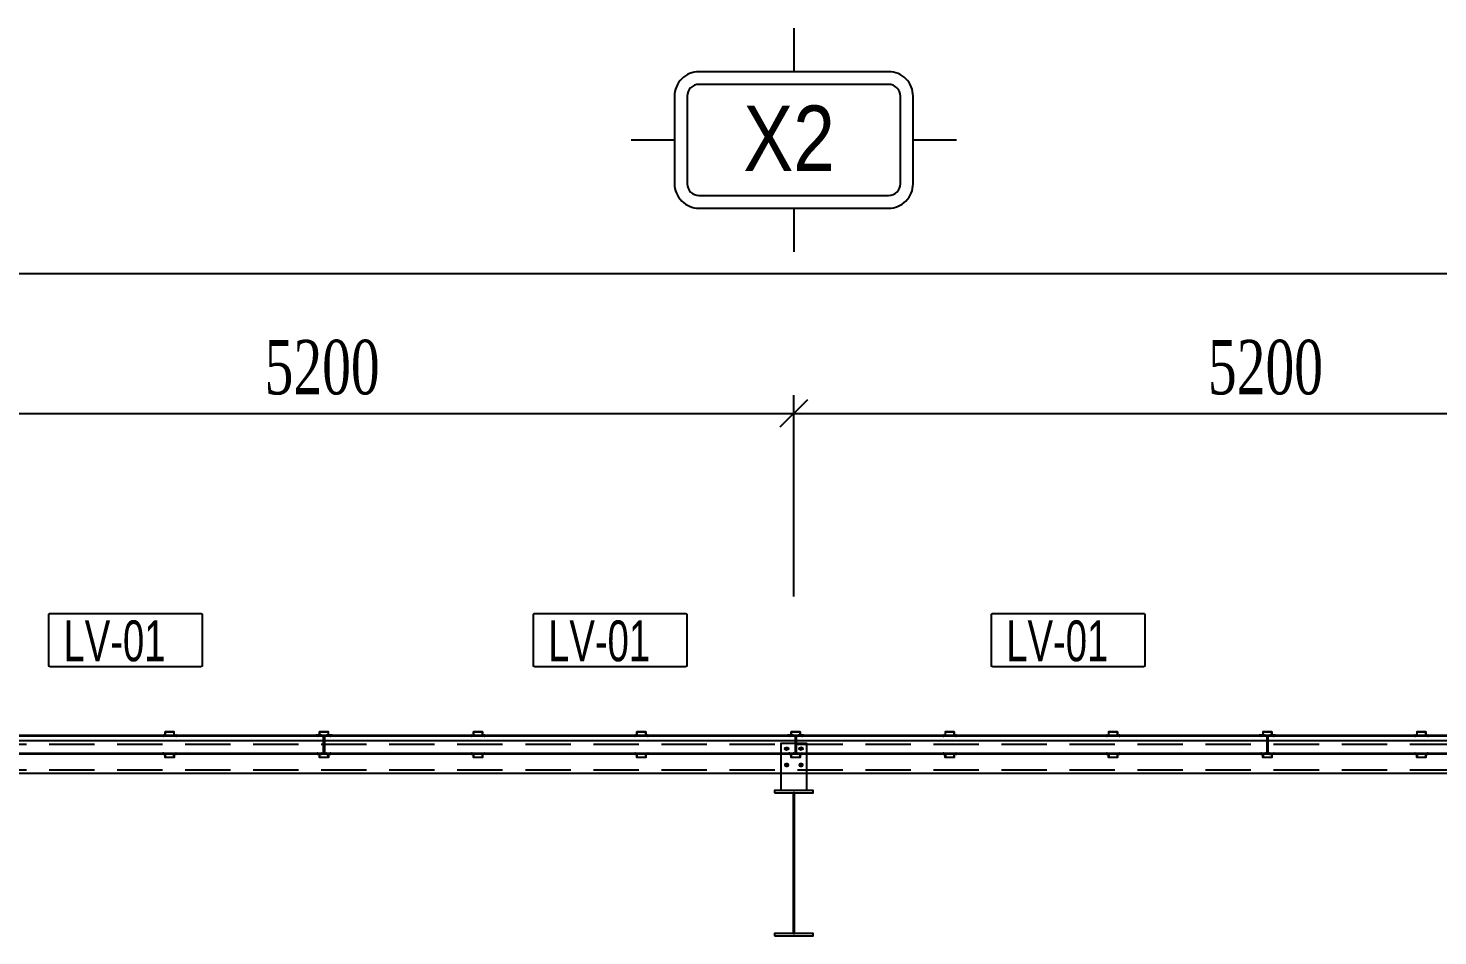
# Model space of a CAD drawing. Header units: inches. Extents: x 340055 to 349452, y -34649 to -30845.
# Drawn here: x 347275.7 to 347353.4, y -33480.3 to -33430.2 of the extents above; entities that cross this region are included whole.
import ezdxf
from ezdxf.enums import TextEntityAlignment as Align

# ---------------------------------------------------------------- set-up
doc = ezdxf.new("R2010")
doc.units = ezdxf.units.IN
doc.header["$MEASUREMENT"] = 0
doc.linetypes.add('CENTER2', pattern=[28.575, 19.05, -3.175, 3.175, -3.175])
doc.linetypes.add('HIDDEN', pattern=[0.375, 0.25, -0.125])
for name, color, linetype in [('2', 2, 'Continuous'), ('250', 250, 'Continuous'), ('251', 251, 'Continuous'), ('3', 3, 'Continuous'), ('6', 6, 'Continuous'), ('7', 7, 'Continuous'), ('8', 8, 'Continuous'), ('Co ban', 2, 'Continuous'), ('DIM', 8, 'Continuous'), ('flashing', 6, 'Continuous')]:
    doc.layers.add(name, color=color, linetype=linetype)
doc.styles.add('hx2', font='')
doc.styles.add('ST1', font='times.ttf', dxfattribs={"width": 0.7})
doc.styles.add('ST1H', font='vnshxh.shx', dxfattribs={"width": 0.7})
doc.styles.get('hx2').set_extended_font_data('.VnArial NarrowH')
doc.dimstyles.new('100', dxfattribs={"dimtxt": 3, "dimasz": 1.5, "dimexe": 1, "dimexo": 0, "dimgap": 1, "dimtad": 1, "dimdec": 0, "dimlfac": 100, "dimzin": 0, "dimdsep": 46, "dimtxsty": 'ST1', "dimblk": 'OBLIQUE', "dimcen": 1, "dimdle": 1, "dimclrd": 8, "dimclre": 8, "dimclrt": 3, "dimadec": 0, "dimazin": 0, "dimtfac": 1, "dimtdec": 0, "dimtix": 1, "dimtmove": 1, "dimatfit": 3, "dimfxl": 0, "dimtolj": 1, "dimtzin": 0, "dimlwd": -1, "dimlwe": -1, "dimarcsym": 0})

# ---------------------------------------------------------------- blocks, each defined once
blk = doc.blocks.new('TENTRUC')
at = {"layer": '7'}
for p, q in [((0, 8.267), (0, 10.265)), ((-7.478, 5.132), (-5.48, 5.132)), ((5.48, 5.132), (7.478, 5.132)), ((0, 0), (0, 1.998))]:
    blk.add_line(p, q, dxfattribs=at)
blk.add_lwpolyline([(-4.356, 8.267), (4.356, 8.267, -0.414214), (5.48, 7.143), (5.48, 3.122, -0.414214), (4.356, 1.998), (-4.356, 1.998, -0.414214), (-5.48, 3.122), (-5.48, 7.143, -0.414214)], format="xyb", close=True, dxfattribs=at)
at = {"layer": '8', "ltscale": 15}
blk.add_lwpolyline([(-4.356, 7.684), (4.356, 7.684, -0.414214), (4.897, 7.143), (4.897, 3.122, -0.414214), (4.356, 2.581), (-4.356, 2.581, -0.414214), (-4.897, 3.122), (-4.897, 7.143, -0.414214)], format="xyb", close=True, dxfattribs=at)
at = {"layer": '3', "style": 'hx2'}
blk.add_attdef('TR', text='', height=2.904, dxfattribs=at).set_placement((-0.156, 3.827), align=Align.CENTER)
blk = doc.blocks.new('_Oblique')
at = {"color": 0, "linetype": 'ByBlock', "lineweight": -2}
blk.add_line((-0.5, -0.5), (0.5, 0.5), dxfattribs=at)
blk = doc.blocks.new('*D350')
at = {"color": 8, "linetype": 'Continuous', "transparency": 16777216}
for p, q in [((347265.907, -33461.566), (347265.907, -33450.463)), ((347317.907, -33461.566), (347317.907, -33450.463)), ((347264.907, -33451.463), (347318.907, -33451.463))]:
    blk.add_line(p, q, dxfattribs=at)
at = {"layer": 'Defpoints', "color": 0, "transparency": 16777216}
for p in [(347317.907, -33451.463), (347265.907, -33461.566), (347317.907, -33461.566)]:
    blk.add_point(p, dxfattribs=at)
at = {"color": 8, "transparency": 16777216, "xscale": 1.5, "yscale": 1.5, "zscale": 1.5, "rotation": 180}
blk.add_blockref('_Oblique', (347265.907, -33451.463), dxfattribs=at)
at = {"color": 8, "transparency": 16777216, "xscale": 1.5, "yscale": 1.5, "zscale": 1.5}
blk.add_blockref('_Oblique', (347317.907, -33451.463), dxfattribs=at)
at = {"color": 3, "transparency": 16777216, "insert": (347291.907, -33448.937), "char_height": 3, "attachment_point": 5, "style": 'ST1', "bg_fill": 3, "box_fill_scale": 1.25, "bg_fill_color": 256, "bg_fill_true_color": 13158600, "bg_fill_transparency": 0}
blk.add_mtext('\\A1;5200', dxfattribs=at)
blk = doc.blocks.new('*D351')
at = {"color": 8, "linetype": 'Continuous', "transparency": 16777216}
for p, q in [((347317.907, -33461.566), (347317.907, -33450.463)), ((347369.907, -33461.566), (347369.907, -33450.463)), ((347316.907, -33451.463), (347370.907, -33451.463))]:
    blk.add_line(p, q, dxfattribs=at)
at = {"layer": 'Defpoints', "color": 0, "transparency": 16777216}
for p in [(347369.907, -33451.463), (347317.907, -33461.566), (347369.907, -33461.566)]:
    blk.add_point(p, dxfattribs=at)
at = {"color": 8, "transparency": 16777216, "xscale": 1.5, "yscale": 1.5, "zscale": 1.5, "rotation": 180}
blk.add_blockref('_Oblique', (347317.907, -33451.463), dxfattribs=at)
at = {"color": 8, "transparency": 16777216, "xscale": 1.5, "yscale": 1.5, "zscale": 1.5}
blk.add_blockref('_Oblique', (347369.907, -33451.463), dxfattribs=at)
at = {"color": 3, "transparency": 16777216, "insert": (347343.907, -33448.937), "char_height": 3, "attachment_point": 5, "style": 'ST1', "bg_fill": 3, "box_fill_scale": 1.25, "bg_fill_color": 256, "bg_fill_true_color": 13158600, "bg_fill_transparency": 0}
blk.add_mtext('\\A1;5200', dxfattribs=at)
blk = doc.blocks.new('*D353')
at = {"color": 8, "linetype": 'Continuous', "transparency": 16777216}
for p, q in [((347059.357, -33460.607), (347059.357, -33442.751)), ((347427.858, -33461.566), (347427.858, -33442.751)), ((347058.357, -33443.751), (347428.858, -33443.751))]:
    blk.add_line(p, q, dxfattribs=at)
at = {"layer": 'Defpoints', "color": 0, "transparency": 16777216}
for p in [(347427.858, -33443.751), (347059.357, -33460.607), (347427.858, -33461.566)]:
    blk.add_point(p, dxfattribs=at)
at = {"color": 8, "transparency": 16777216, "xscale": 1.5, "yscale": 1.5, "zscale": 1.5, "rotation": 180}
blk.add_blockref('_Oblique', (347059.357, -33443.751), dxfattribs=at)
at = {"color": 8, "transparency": 16777216, "xscale": 1.5, "yscale": 1.5, "zscale": 1.5}
blk.add_blockref('_Oblique', (347427.858, -33443.751), dxfattribs=at)
at = {"color": 3, "transparency": 16777216, "insert": (347243.608, -33441.225), "char_height": 3, "attachment_point": 5, "style": 'ST1', "bg_fill": 3, "box_fill_scale": 1.25, "bg_fill_color": 256, "bg_fill_true_color": 13158600, "bg_fill_transparency": 0}
blk.add_mtext('\\A1;36850', dxfattribs=at)
blk = doc.blocks.new('A$C60840225')
at = {"layer": '2'}
for points in [[(-0.883, -0.1), (0.883, -0.1), (0.883, 0), (-0.883, 0)], [(-0.025, -6.567), (0.025, -6.567), (0.025, -0.1), (-0.025, -0.1)], [(-0.883, -6.667), (0.883, -6.667), (0.883, -6.567), (-0.883, -6.567)]]:
    blk.add_lwpolyline(points, close=True, dxfattribs=at)
blk = doc.blocks.new('OVAl18-26')
at = {"layer": '250', "linetype": 'HIDDEN', "ltscale": 3}
blk.add_circle((0, 0), 1.78, dxfattribs=at)
at = {"layer": 'Co ban', "color": 71}
for p, q in [((0.8, 1.8), (-0.8, 1.8)), ((-0.8, -1.8), (0.8, -1.8))]:
    blk.add_line(p, q, dxfattribs=at)
for centre, start, end in [((-0.8, 0), 90, 270), ((0.8, 0), 270, 90)]:
    blk.add_arc(centre, 1.78, start, end, dxfattribs=at)
at = {"layer": 'DIM', "color": 5, "linetype": 'CENTER2', "ltscale": 0.2}
blk.add_line((-3.4, 0), (3.4, 0), dxfattribs=at)
at = {"layer": 'DIM', "color": 5, "linetype": 'CENTER2', "ltscale": 0.1}
blk.add_line((0, -2.7), (0, 2.7), dxfattribs=at)
blk.add_line((0, -2.7), (0, 2.7), dxfattribs=at)
blk = doc.blocks.new('RIVET')
at = {"color": 8}
for p, q in [((-3.9, 1.1), (-4.2, 0)), ((-4.2, 0), (-3.9, -1.1)), ((-3.9, -1.1), (-3.9, 1.1)), ((-3.5, -1.3), (-3.5, 1.3)), ((-1, -1.2), (-1, 1.3)), ((-1, 1.3), (-0.1, 1.3)), ((0, 1.3), (0, 2.4)), ((0, -1.3), (0, 1.3)), ((0.1, 2.5), (0.1, 2.5)), ((0.1, 2.5), (0.7, 1.4)), ((0.1, -2.5), (0.1, 2.5)), ((0.7, 1.1), (0.7, -1.1)), ((0.9, 0.7), (0.7, 0.7)), ((0.9, -0.7), (0.9, 0.7)), ((-0.1, -1.2), (-1, -1.2)), ((0, -2.4), (0, -1.3)), ((0.7, -1.4), (0.1, -2.5)), ((0.1, -2.5), (0.1, -2.5)), ((0.9, -0.7), (0.7, -0.7))]:
    blk.add_line(p, q, dxfattribs=at)
for centre, radius, start, end in [((-3.4, 0.7), 0.634, 101.56667, 142.23088), ((-2.5, -0.1), 1.78, 64.63521, 125.23685), ((-0.9, 3), 1.71, 240.47832, 268.3625), ((-0.1, 1.3), 0.0625, 270, 0), ((0.1, 2.4), 0.0625, 90, 180), ((0.1, 2.4), 0.0625, 26.56505, 90), ((0.1, 1.1), 0.625, 0, 26.56505), ((5.4, 0.6), 4.45, 179.07778, 187.95176), ((5.8, -0.6), 4.85, 172.41501, 180.55546), ((-3.4, -0.7), 0.634, 217.76912, 258.43333), ((-2.5, 0.1), 1.78, 234.76315, 295.36479), ((-0.9, -3), 1.71, 91.6375, 119.52168), ((-0.1, -1.3), 0.0625, 0, 90), ((0.1, -2.4), 0.0625, 180, 270), ((0.1, -2.4), 0.0625, 270, 333.43495), ((0.1, -1.1), 0.625, 333.43495, 0)]:
    blk.add_arc(centre, radius, start, end, dxfattribs=at)
blk = doc.blocks.new('852')
at = {"color": 71, "ltscale": 0.1}
for points in [[(329145.5, -42241.2), (329971, -42241.2), (329971, -42274.6), (329145.5, -42274.6), (329104.9, -42274.6), (329104.9, -42241.2)], [(329145.5, -42274.6), (329971, -42274.6), (329971, -42241.2), (329145.5, -42241.2), (329104.9, -42241.2), (329104.9, -42274.6)], [(329145.5, -42274.2), (329105.3, -42274.2), (329105.3, -42241.5), (329145.5, -42241.5), (329970.7, -42241.5), (329970.7, -42274.2)], [(329145.5, -42241.5), (329105.3, -42241.5), (329105.3, -42274.2), (329145.5, -42274.2), (329970.7, -42274.2), (329970.7, -42241.5)]]:
    blk.add_lwpolyline(points, close=True, dxfattribs=at)
at = {"layer": 'flashing'}
for points in [[(329104.6, -42261.6), (329104.6, -42240.9), (329113, -42240.9), (329113, -42241.2), (329104.9, -42241.2), (329104.9, -42261.6), (329104.9, -42274.6), (329113, -42274.6), (329113, -42274.9), (329104.6, -42274.9)], [(329379.3, -42240.9), (329372.6, -42240.9), (329372.6, -42241.2), (329379.6, -42241.2), (329379.6, -42234.5), (329392.6, -42234.5), (329395.6, -42234.5), (329395.6, -42241.2), (329402.6, -42241.2), (329402.6, -42240.9), (329396, -42240.9), (329396, -42234.2), (329392.6, -42234.2), (329379.3, -42234.2)], [(329679.4, -42240.9), (329672.7, -42240.9), (329672.7, -42241.2), (329679.7, -42241.2), (329679.7, -42234.5), (329692.7, -42234.5), (329695.7, -42234.5), (329695.7, -42241.2), (329702.7, -42241.2), (329702.7, -42240.9), (329696, -42240.9), (329696, -42234.2), (329692.7, -42234.2), (329679.4, -42234.2)], [(329971.3, -42261.6), (329971.3, -42240.9), (329963, -42240.9), (329963, -42241.2), (329971, -42241.2), (329971, -42261.6), (329971, -42274.6), (329963, -42274.6), (329963, -42274.9), (329971.3, -42274.9)], [(329379.3, -42274.9), (329372.6, -42274.9), (329372.6, -42274.6), (329379.6, -42274.6), (329379.6, -42281.2), (329392.6, -42281.2), (329395.6, -42281.2), (329395.6, -42274.6), (329402.6, -42274.6), (329402.6, -42274.9), (329396, -42274.9), (329396, -42281.6), (329392.6, -42281.6), (329379.3, -42281.6)], [(329679.4, -42274.9), (329672.7, -42274.9), (329672.7, -42274.6), (329679.7, -42274.6), (329679.7, -42281.2), (329692.7, -42281.2), (329695.7, -42281.2), (329695.7, -42274.6), (329702.7, -42274.6), (329702.7, -42274.9), (329696, -42274.9), (329696, -42281.6), (329692.7, -42281.6), (329679.4, -42281.6)]]:
    blk.add_lwpolyline(points, close=True, dxfattribs=at)
at = {"layer": 'flashing', "color": 0, "ltscale": 500}
for p, xscale, yscale, zscale, rotation in [((329109.7, -42240.8), 0.3130008012522012, 0.3130008012522012, 0.3130008012522012, 90), ((329376, -42240.9), -0.390625, 0.390625, 0.3906250000012433, 270), ((329399.5, -42240.9), -0.390625, 0.390625, 0.3906250000012433, 270), ((329676.1, -42240.9), -0.390625, 0.390625, 0.3906250000012433, 270), ((329699.6, -42240.9), -0.390625, 0.390625, 0.3906250000012433, 270), ((329966.3, -42240.8), -0.3130008012522012, 0.3130008012522012, 0.3130008012830477, 270), ((329108.8, -42274.9), -0.3130008012522012, 0.3130008012522012, 0.3130008012830477, 90), ((329376, -42274.9), 0.390625, 0.390625, 0.390625, 270), ((329399.5, -42274.9), 0.390625, 0.390625, 0.390625, 270), ((329676.1, -42274.9), 0.390625, 0.390625, 0.390625, 270), ((329699.6, -42274.9), 0.390625, 0.390625, 0.390625, 270), ((329967.2, -42274.9), 0.3130008012522012, 0.3130008012522012, 0.3130008012522012, 270)]:
    blk.add_blockref('RIVET', p, dxfattribs=dict(at, xscale=xscale, yscale=yscale, zscale=zscale, rotation=rotation))

msp = doc.modelspace()

# ---------------------------------------------------------------- linework, layer by layer
at = {"color": 94}
msp.add_lwpolyline([(347427.8577, -33469.5097), (347059.3573, -33469.5097), (347059.3573, -33471.2947), (347427.8577, -33471.2947)], close=True, dxfattribs=at)
at = {"color": 94, "linetype": 'HIDDEN', "ltscale": 10}
for points in [[(347059.3573, -33469.6947), (347427.8577, -33469.6947)], [(347059.3573, -33471.1097), (347427.8577, -33471.1097)]]:
    msp.add_lwpolyline(points, dxfattribs=at)
at = {"layer": '6', "color": 9}
msp.add_lwpolyline([(347318.6075, -33472.2597), (347317.2075, -33472.2597), (347317.2075, -33469.6447), (347318.6075, -33469.6447)], close=True, dxfattribs=at)
at = {"layer": 'flashing'}
for points in [[(347291.7573, -33469.2097), (347291.5573, -33469.2097), (347291.5573, -33469.2198), (347291.7674, -33469.2198), (347291.7674, -33469.0197), (347292.1555, -33469.0197), (347292.2474, -33469.0197), (347292.2474, -33469.2198), (347292.4575, -33469.2198), (347292.4575, -33469.2097), (347292.2575, -33469.2097), (347292.2575, -33469.0097), (347292.1555, -33469.0097), (347291.7573, -33469.0097)], [(347317.7594, -33469.2097), (347317.5594, -33469.2097), (347317.5594, -33469.2198), (347317.7695, -33469.2198), (347317.7695, -33469.0197), (347318.1576, -33469.0197), (347318.2495, -33469.0197), (347318.2495, -33469.2198), (347318.4595, -33469.2198), (347318.4595, -33469.2097), (347318.2595, -33469.2097), (347318.2595, -33469.0097), (347318.1576, -33469.0097), (347317.7594, -33469.0097)], [(347343.7614, -33469.2097), (347343.5614, -33469.2097), (347343.5614, -33469.2198), (347343.7715, -33469.2198), (347343.7715, -33469.0197), (347344.1596, -33469.0197), (347344.2515, -33469.0197), (347344.2515, -33469.2198), (347344.4616, -33469.2198), (347344.4616, -33469.2097), (347344.2616, -33469.2097), (347344.2616, -33469.0097), (347344.1596, -33469.0097), (347343.7614, -33469.0097)], [(347291.7573, -33470.2314), (347291.5573, -33470.2314), (347291.5573, -33470.2213), (347291.7674, -33470.2213), (347291.7674, -33470.4214), (347292.1555, -33470.4214), (347292.2474, -33470.4214), (347292.2474, -33470.2213), (347292.4575, -33470.2213), (347292.4575, -33470.2314), (347292.2575, -33470.2314), (347292.2575, -33470.4314), (347292.1555, -33470.4314), (347291.7573, -33470.4314)], [(347317.7594, -33470.2314), (347317.5594, -33470.2314), (347317.5594, -33470.2213), (347317.7695, -33470.2213), (347317.7695, -33470.4214), (347318.1576, -33470.4214), (347318.2495, -33470.4214), (347318.2495, -33470.2213), (347318.4595, -33470.2213), (347318.4595, -33470.2314), (347318.2595, -33470.2314), (347318.2595, -33470.4314), (347318.1576, -33470.4314), (347317.7594, -33470.4314)], [(347343.7614, -33470.2314), (347343.5614, -33470.2314), (347343.5614, -33470.2213), (347343.7715, -33470.2213), (347343.7715, -33470.4214), (347344.1596, -33470.4214), (347344.2515, -33470.4214), (347344.2515, -33470.2213), (347344.4616, -33470.2213), (347344.4616, -33470.2314), (347344.2616, -33470.2314), (347344.2616, -33470.4314), (347344.1596, -33470.4314), (347343.7614, -33470.4314)]]:
    msp.add_lwpolyline(points, close=True, dxfattribs=at)

# ---------------------------------------------------------------- block references
at = {"color": 240, "true_color": 0xfc0324, "xscale": 0.03000000002793968, "yscale": 0.03000000002793968, "zscale": 0.03000000002793968}
for p in [(337392.8689, -32201.9842), (337418.871, -32201.9842), (337444.873, -32201.9842), (337470.8751, -32201.9842)]:
    msp.add_blockref('852', p, dxfattribs=at)
at = {"layer": '251', "color": 9, "xscale": -0.03888888889923692, "yscale": 0.038888888884685, "zscale": 0.03888888888762267}
for p in [(347317.5075, -33469.9447), (347318.3075, -33469.9447)]:
    msp.add_blockref('OVAl18-26', p, dxfattribs=at)
at = {"layer": '251', "color": 9, "xscale": 0.03888888889923692, "yscale": 0.03888888889923692, "zscale": 0.03888888889923692, "rotation": 180}
for p in [(347317.5075, -33470.8447), (347318.3075, -33470.8447)]:
    msp.add_blockref('OVAl18-26', p, dxfattribs=at)
at = {"layer": '3', "xscale": 1.200000000011642, "yscale": 1.200000000011642, "zscale": 1.200000000011642}
msp.add_blockref('A$C60840225', (347317.9075, -33472.2597), dxfattribs=at)
at = {"layer": 'DIM'}
ref = msp.add_blockref('TENTRUC', (347317.9071, -33430.2334), dxfattribs=dict(at, xscale=-1.200000000011642, yscale=1.19999999999709, zscale=1.2, rotation=180))
ref.add_attrib('TR', 'X2', dxfattribs={"layer": '0', "color": 3, "height": 3.6, "style": 'hx2'}).set_placement((347317.6475, -33438.0973), align=Align.CENTER)
at = {"layer": 'flashing', "color": 0, "ltscale": 500, "yscale": 0.01171875, "rotation": 270}
for p, xscale, zscale in [((347291.658, -33469.2097), -0.01171875, 0.0117187500000373), ((347292.363, -33469.2097), -0.01171875, 0.0117187500000373), ((347317.66, -33469.2097), -0.01171875, 0.0117187500000373), ((347318.365, -33469.2097), -0.01171875, 0.0117187500000373), ((347343.6621, -33469.2097), -0.01171875, 0.0117187500000373), ((347344.3671, -33469.2097), -0.01171875, 0.0117187500000373), ((347291.658, -33470.2314), 0.01171875, 0.01171875), ((347292.363, -33470.2314), 0.01171875, 0.01171875), ((347317.66, -33470.2314), 0.01171875, 0.01171875), ((347318.365, -33470.2314), 0.01171875, 0.01171875), ((347343.6621, -33470.2314), 0.01171875, 0.01171875), ((347344.3671, -33470.2314), 0.01171875, 0.01171875)]:
    msp.add_blockref('RIVET', p, dxfattribs=dict(at, xscale=xscale, zscale=zscale))

# ---------------------------------------------------------------- dimensions: what is measured, and where the dimension line sits
at = {"color": 8}
dim = msp.add_linear_dim(base=(347317.9071, -33451.4627), p1=(347265.9071, -33461.5661), p2=(347317.9071, -33461.5661), dimstyle='100', dxfattribs=at)
dim.commit()
dim.dimension.update_dxf_attribs({"geometry": '*D350', "text_midpoint": (347291.9071, -33448.9367)})

# ---------------------------------------------------------------- next in the draw order: dimensions: what is measured, and where the dimension line sits
dim = msp.add_linear_dim(base=(347369.9071, -33451.4627), p1=(347317.9071, -33461.5661), p2=(347369.9071, -33461.5661), dimstyle='100', dxfattribs=at)
dim.commit()
dim.dimension.update_dxf_attribs({"geometry": '*D351', "text_midpoint": (347343.9071, -33448.9367)})

# ---------------------------------------------------------------- next in the draw order: dimensions: what is measured, and where the dimension line sits
dim = msp.add_linear_dim(base=(347427.8583, -33443.7513), p1=(347059.3571, -33460.6068), p2=(347427.8583, -33461.5661), dimstyle='100', dxfattribs=at)
dim.commit()
dim.dimension.update_dxf_attribs({"geometry": '*D353', "text_midpoint": (347243.6077, -33441.2254)})

# ---------------------------------------------------------------- next in the draw order: texts
at = {"layer": '3', "char_height": 2.25, "attachment_point": 4, "style": 'ST1H', "bg_fill": 2}
for insert in [(347277.6498, -33464.0174), (347304.3643, -33464.0174), (347329.6196, -33464.0174)]:
    msp.add_mtext('\\A1;lv-01', dxfattribs=dict(at, insert=insert))

# ---------------------------------------------------------------- next in the draw order: linework, layer by layer
at = {"color": 1}
for points in [[(347276.9117, -33462.487), (347285.2179, -33462.487, -0.4142136), (347285.2929, -33462.562), (347285.2929, -33465.3552, -0.4142136), (347285.2179, -33465.4302), (347276.9117, -33465.4302, -0.4142136), (347276.8367, -33465.3552), (347276.8367, -33462.562, -0.4142136)], [(347303.6262, -33462.487), (347311.9324, -33462.487, -0.4142136), (347312.0074, -33462.562), (347312.0074, -33465.3552, -0.4142136), (347311.9324, -33465.4302), (347303.6262, -33465.4302, -0.4142136), (347303.5512, -33465.3552), (347303.5512, -33462.562, -0.4142136)], [(347328.8815, -33462.487), (347337.1877, -33462.487, -0.4142136), (347337.2627, -33462.562), (347337.2627, -33465.3552, -0.4142136), (347337.1877, -33465.4302), (347328.8815, -33465.4302, -0.4142136), (347328.8065, -33465.3552), (347328.8065, -33462.562, -0.4142136)]]:
    msp.add_lwpolyline(points, format="xyb", close=True, dxfattribs=at)

doc.saveas('drawing.dxf')
